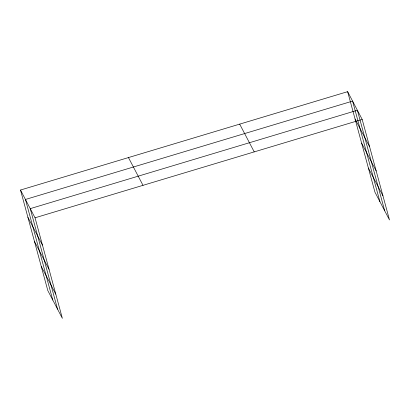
<?xml version="1.0" encoding="UTF-8"?>
<svg xmlns="http://www.w3.org/2000/svg" width="410" height="410" viewBox="0 0 410 410"><rect width="100%" height="100%" fill="white"/><g stroke="black" fill="none" stroke-linecap="round" stroke-linejoin="round"><path stroke-width="0.61" d="M20.5 190.035L35.045 217.797L62.361 318.339L47.816 290.572L20.5 190.035L347.639 91.661L362.184 119.428L389.5 219.965L374.955 192.203L347.639 91.661M35.045 217.797L362.184 119.428M355.065 118.992L369.61 146.76M361.625 143.151L376.175 170.919M368.39 168.044L382.935 195.806M239.681 124.122L254.226 151.89M128.453 157.568L143.003 185.335M27.926 217.361L42.471 245.129M34.491 241.521L49.036 269.288M41.251 266.413L55.796 294.18M384.698 210.807L357.382 110.264L30.248 208.639L57.564 309.176M379.901 201.643L352.585 101.101L25.446 199.475L52.762 300.012"/></g></svg>
